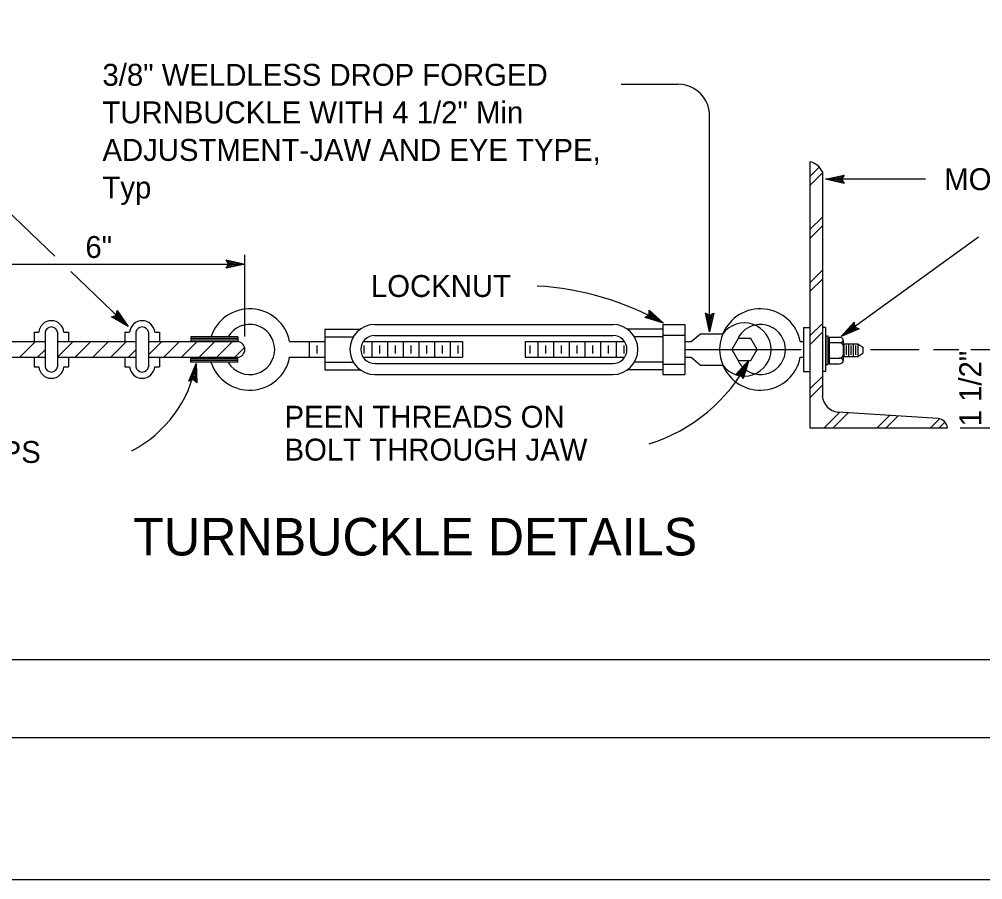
# Model space of a CAD drawing. Extents: x -894 to 866, y -476 to 714.
# Drawn here: x -645.6 to -337.9, y -476.4 to -201.5 of the extents above; entities that cross this region are included whole.
import ezdxf

# ---------------------------------------------------------------- set-up
doc = ezdxf.new("R2010")
doc.units = 0
for name, color, linetype in [('10 Sheet Format', 7, 'Continuous'), ('56 Stage 3 Anno', 7, 'Continuous'), ('57 Undefined', 7, 'Continuous'), ('59 Sndwall Anno', 7, 'Continuous'), ('60 Nongeo Data', 7, 'Continuous')]:
    doc.layers.add(name, color=color, linetype=linetype)

msp = doc.modelspace()

# ---------------------------------------------------------------- linework, layer by layer
at = {"layer": '10 Sheet Format'}
for p, q in [((-813.45, -406.04), (811.55, -406.04)), ((-863.46, -431.04), (836.55, -431.04))]:
    msp.add_line(p, q, dxfattribs=at)
for points in [[(-894.04, 713.56), (865.96, 713.56), (865.96, -476.44), (-894.04, -476.44)], [(-863.46, -431.04), (836.55, -431.04), (836.55, 668.96), (-863.46, 668.96)]]:
    msp.add_lwpolyline(points, close=True, dxfattribs=at)
at = {"layer": '56 Stage 3 Anno'}
for p, q in [((-453.35, -222.33), (-435.12, -222.33)), ((-425.12, -301.45), (-425.12, -232.33)), ((-382.13, -251.3), (-382.13, -251.3)), ((-356.12, -252.63), (-388.13, -252.63)), ((-388.13, -252.63), (-388.13, -252.63)), ((-382.13, -253.97), (-382.13, -253.97)), ((-653.72, -258.56), (-634.22, -277.25)), ((-339.23, -271.18), (-383.04, -302.89)), ((-573.55, -302.9), (-573.55, -276.82)), ((-664.66, -279.77), (-573.55, -279.77)), ((-579.46, -278.45), (-579.46, -278.45)), ((-578.67, -279.77), (-579.46, -278.45)), ((-579.46, -278.45), (-573.55, -279.77)), ((-573.55, -279.77), (-579.46, -281.08)), ((-579.46, -281.08), (-578.67, -279.77)), ((-574.91, -279.77), (-579.25, -278.8)), ((-579.25, -280.73), (-574.92, -279.77)), ((-579.04, -279.15), (-576.27, -279.77)), ((-576.27, -279.77), (-579.04, -280.38)), ((-577.63, -279.77), (-578.83, -279.5)), ((-578.83, -280.03), (-577.63, -279.77)), ((-573.55, -279.77), (-573.55, -279.77)), ((-629.11, -282.15), (-610.79, -299.71)), ((-579.46, -281.08), (-579.46, -281.08)), ((-614.59, -296.16), (-614.26, -294.63)), ((-614.34, -295.04), (-611.8, -298.77)), ((-614.26, -294.63), (-614.26, -294.63)), ((-614.26, -294.63), (-610.79, -299.71)), ((-444.41, -294.53), (-444.41, -294.53)), ((-616.08, -296.58), (-614.59, -296.16)), ((-610.79, -299.71), (-616.08, -296.58)), ((-616.08, -296.58), (-616.08, -296.58)), ((-611.81, -298.76), (-615.66, -296.48)), ((-612.81, -297.82), (-615.3, -296.35)), ((-613.81, -296.88), (-614.88, -296.25)), ((-614.52, -295.84), (-613.81, -296.88)), ((-614.42, -295.46), (-612.81, -297.82)), ((-445.72, -296.86), (-445.72, -296.86)), ((-426.45, -295.45), (-426.45, -295.45)), ((-423.78, -295.45), (-423.78, -295.45)), ((-378.95, -298.3), (-378.95, -298.3)), ((-610.79, -299.71), (-610.79, -299.71)), ((-439.85, -298.66), (-439.85, -298.66)), ((-425.12, -301.45), (-425.12, -301.45)), ((-377.39, -300.46), (-377.39, -300.46)), ((-383.04, -302.89), (-383.04, -302.89)), ((-373.77, -307.04), (-358.2, -307.04)), ((-353.58, -307.04), (-345.46, -307.04)), ((-341.66, -307.04), (-331.91, -307.04)), ((-412.53, -310.48), (-412.53, -310.48)), ((-591.46, -317.15), (-589.04, -311.5)), ((-591.07, -317), (-589.3, -312.85)), ((-589.29, -312.86), (-589.15, -317.34)), ((-589.04, -311.5), (-589.04, -311.5)), ((-589.04, -311.5), (-588.84, -317.64)), ((-590, -316.61), (-591.46, -317.15)), ((-590.67, -316.84), (-589.55, -314.21)), ((-590.3, -316.73), (-589.81, -315.57)), ((-588.84, -317.64), (-590, -316.61)), ((-589.81, -315.57), (-589.76, -316.81)), ((-589.55, -314.21), (-589.45, -317.1)), ((-416.72, -314.99), (-416.72, -314.99)), ((-414.41, -316.33), (-414.41, -316.33)), ((-591.46, -317.15), (-591.46, -317.15)), ((-588.84, -317.64), (-588.84, -317.64)), ((-345.1, -332.04), (-331.91, -332.04))]:
    msp.add_line(p, q, dxfattribs=at)
for points in [[(-382.13, -253.97), (-388.13, -252.63), (-382.13, -251.3), (-382.35, -251.66), (-386.74, -252.63), (-382.35, -253.62), (-382.56, -253.26), (-385.37, -252.64), (-382.56, -252.01), (-382.77, -252.37), (-383.99, -252.64), (-382.77, -252.91), (-382.93, -252.63), (-382.13, -251.3), (-382.93, -252.63)], [(-444.41, -294.53), (-439.85, -298.66), (-445.72, -296.86), (-445.36, -296.65), (-441.06, -297.97), (-444.4, -294.95), (-444.39, -295.36), (-442.25, -297.29), (-445, -296.45), (-444.64, -296.25), (-443.45, -296.61), (-444.38, -295.77), (-444.37, -296.09), (-445.72, -296.86), (-444.37, -296.09)], [(-423.78, -295.45), (-425.12, -301.45), (-426.45, -295.45), (-426.09, -295.66), (-425.12, -300.06), (-424.13, -295.66), (-424.49, -295.87), (-425.11, -298.69), (-425.74, -295.88), (-425.38, -296.09), (-425.11, -297.31), (-424.84, -296.09), (-425.12, -296.25), (-426.45, -295.45), (-425.12, -296.25)], [(-377.39, -300.46), (-383.04, -302.89), (-378.95, -298.3), (-378.92, -298.71), (-381.91, -302.07), (-377.77, -300.3), (-378.15, -300.13), (-380.8, -301.27), (-378.88, -299.12), (-378.85, -299.53), (-379.68, -300.47), (-378.53, -299.97), (-378.82, -299.84), (-378.95, -298.3), (-378.82, -299.84)], [(-416.72, -314.99), (-412.53, -310.48), (-414.41, -316.34), (-414.61, -315.97), (-413.23, -311.69), (-416.3, -314.98), (-415.89, -314.98), (-413.93, -312.87), (-414.81, -315.61), (-415.01, -315.25), (-414.63, -314.06), (-415.48, -314.98), (-415.16, -314.97), (-414.41, -316.34), (-415.16, -314.97)]]:
    msp.add_lwpolyline(points, close=True, dxfattribs=at)
for centre, radius, start, end in [((-435.12, -232.33), 10, 0, 90), ((-485.6, -379.37), 92.77, 60.454, 86.6149), ((-460.28, -285.84), 53.73, 287.1657, 332.6978), ((-628.2, -304.19), 39.84, 297.7637, 349.4276)]:
    msp.add_arc(centre, radius, start, end, dxfattribs=at)
at = {"layer": '59 Sndwall Anno'}
for p, q in [((-645.38, -309.54), (-640.38, -304.54)), ((-633.35, -309.54), (-628.35, -304.54)), ((-627.69, -309.54), (-622.69, -304.54)), ((-622.04, -309.54), (-617.04, -304.54)), ((-616.38, -309.54), (-611.38, -304.54)), ((-604.32, -308.79), (-600.07, -304.54)), ((-599.41, -309.54), (-594.41, -304.54)), ((-593.75, -309.54), (-588.75, -304.54)), ((-588.1, -309.54), (-583.1, -304.54)), ((-582.44, -309.54), (-577.44, -304.54)), ((-639.72, -309.54), (-637.32, -307.14)), ((-610.72, -309.54), (-608.32, -307.14)), ((-576.78, -309.54), (-573.63, -306.39))]:
    msp.add_line(p, q, dxfattribs=at)
at = {"layer": '60 Nongeo Data'}
for p, q in [((-393.1, -247.04), (-393.1, -332.04)), ((-393.1, -251.77), (-390.1, -248.77)), ((-393.1, -254.6), (-389.1, -250.6)), ((-389.1, -250.22), (-389.1, -321.89)), ((-393.1, -268.75), (-389.1, -264.75)), ((-393.1, -271.57), (-389.1, -267.57)), ((-393.1, -285.72), (-389.1, -281.72)), ((-393.1, -288.54), (-389.1, -284.54)), ((-640.82, -301.54), (-640.82, -304.54)), ((-640.82, -301.54), (-639.33, -301.54)), ((-637.32, -301.54), (-637.32, -312.54)), ((-633.32, -301.54), (-633.32, -312.54)), ((-631.31, -301.54), (-629.82, -301.54)), ((-629.82, -301.54), (-629.82, -304.54)), ((-611.82, -301.54), (-611.82, -304.54)), ((-611.82, -301.54), (-610.33, -301.54)), ((-608.32, -301.54), (-608.32, -312.54)), ((-604.32, -301.54), (-604.32, -312.54)), ((-602.31, -301.54), (-600.82, -301.54)), ((-600.82, -301.54), (-600.82, -304.54)), ((-547.99, -300.54), (-547.99, -313.54)), ((-547.99, -300.54), (-536.65, -300.54)), ((-531.99, -299.04), (-455.99, -299.04)), ((-439.99, -300.54), (-451.32, -300.54)), ((-439.99, -299.04), (-439.99, -315.04)), ((-439.99, -299.04), (-432.99, -299.04)), ((-432.99, -299.04), (-432.99, -315.04)), ((-395.1, -300.04), (-395.1, -314.04)), ((-395.1, -300.04), (-393.1, -300.04)), ((-393.1, -302.69), (-389.1, -298.69)), ((-393.1, -305.51), (-389.1, -301.51)), ((-388.06, -300.04), (-389.1, -300.04)), ((-388.06, -300.04), (-388.06, -314.04)), ((-662.32, -304.54), (-637.32, -304.54)), ((-633.32, -304.54), (-608.32, -304.54)), ((-604.32, -304.54), (-575.82, -304.54)), ((-575.82, -303.04), (-590.82, -303.04)), ((-590.82, -303.04), (-590.82, -304.54)), ((-575.82, -303.54), (-590.82, -303.54)), ((-575.82, -304.04), (-590.82, -304.04)), ((-575.82, -303.04), (-575.82, -304.54)), ((-559.23, -304.54), (-547.99, -304.54)), ((-552.99, -304.54), (-552.99, -309.54)), ((-547.99, -303.04), (-538.91, -303.04)), ((-535.73, -304.54), (-503.99, -304.54)), ((-532.99, -304.54), (-532.99, -309.54)), ((-531.99, -302.54), (-455.99, -302.54)), ((-527.99, -304.54), (-527.99, -309.54)), ((-522.99, -304.54), (-522.99, -309.54)), ((-517.99, -304.54), (-517.99, -309.54)), ((-512.99, -304.54), (-512.99, -309.54)), ((-507.99, -304.54), (-507.99, -309.54)), ((-503.99, -304.54), (-503.99, -309.54)), ((-483.99, -304.54), (-483.99, -309.54)), ((-483.99, -304.54), (-452.24, -304.54)), ((-479.99, -304.54), (-479.99, -309.54)), ((-474.99, -304.54), (-474.99, -309.54)), ((-469.99, -304.54), (-469.99, -309.54)), ((-464.99, -304.54), (-464.99, -309.54)), ((-459.99, -304.54), (-459.99, -309.54)), ((-454.99, -304.54), (-454.99, -309.54)), ((-439.99, -303.04), (-449.06, -303.04)), ((-439.99, -302.42), (-432.99, -302.42)), ((-432.99, -304.54), (-430.99, -304.54)), ((-430.99, -304.54), (-427.99, -302.04)), ((-427.99, -302.04), (-420.86, -302.04)), ((-396.13, -304.54), (-395.1, -304.54)), ((-388.02, -302.82), (-388.02, -311.82)), ((-387.27, -302.82), (-388.02, -302.82)), ((-387.27, -311.82), (-387.27, -302.82)), ((-386.93, -303.11), (-386.93, -311.58)), ((-386.93, -303.11), (-383.67, -303.11)), ((-382.4, -303.99), (-382.4, -310.68)), ((-550.49, -305.79), (-550.49, -308.29)), ((-535.49, -305.79), (-535.49, -308.29)), ((-530.49, -305.79), (-530.49, -308.29)), ((-525.49, -305.79), (-525.49, -308.29)), ((-520.49, -305.79), (-520.49, -308.29)), ((-515.49, -305.79), (-515.49, -308.29)), ((-510.49, -305.79), (-510.49, -308.29)), ((-505.49, -305.79), (-505.49, -308.29)), ((-482.49, -305.79), (-482.49, -308.29)), ((-477.49, -305.79), (-477.49, -308.29)), ((-472.49, -305.79), (-472.49, -308.29)), ((-467.49, -305.79), (-467.49, -308.29)), ((-462.49, -305.79), (-462.49, -308.29)), ((-457.49, -305.79), (-457.49, -308.29)), ((-452.49, -305.79), (-452.49, -308.29)), ((-432.99, -307.04), (-395.89, -307.04)), ((-383.76, -304.92), (-386.93, -304.92)), ((-382.21, -305.26), (-382.21, -309.26)), ((-382.21, -305.26), (-377.71, -305.26)), ((-381.46, -305.77), (-381.46, -308.77)), ((-380.71, -305.26), (-380.71, -309.26)), ((-379.96, -305.77), (-379.96, -308.77)), ((-379.21, -305.26), (-379.21, -309.26)), ((-378.46, -305.77), (-378.46, -308.77)), ((-377.71, -305.26), (-377.71, -309.26)), ((-377.71, -305.26), (-376.21, -306.26)), ((-376.21, -306.26), (-376.21, -308.26)), ((-662.32, -309.54), (-637.32, -309.54)), ((-640.82, -309.54), (-640.82, -312.54)), ((-633.32, -309.54), (-608.32, -309.54)), ((-629.82, -309.54), (-629.82, -312.54)), ((-611.82, -309.54), (-611.82, -312.54)), ((-604.32, -309.54), (-575.82, -309.54)), ((-600.82, -309.54), (-600.82, -312.54)), ((-590.82, -311.04), (-590.82, -309.54)), ((-575.82, -310.04), (-590.82, -310.04)), ((-575.82, -310.54), (-590.82, -310.54)), ((-575.82, -311.04), (-575.82, -309.54)), ((-559.23, -309.54), (-547.99, -309.54)), ((-535.73, -309.54), (-503.99, -309.54)), ((-483.99, -309.54), (-452.24, -309.54)), ((-432.99, -309.54), (-430.99, -309.54)), ((-430.99, -309.54), (-427.99, -312.04)), ((-396.13, -309.54), (-395.1, -309.54)), ((-386.93, -309.77), (-383.56, -309.77)), ((-382.21, -309.26), (-377.71, -309.26)), ((-377.71, -309.26), (-376.21, -308.26)), ((-640.82, -312.54), (-639.33, -312.54)), ((-631.31, -312.54), (-629.82, -312.54)), ((-611.82, -312.54), (-610.33, -312.54)), ((-602.31, -312.54), (-600.82, -312.54)), ((-575.82, -311.04), (-590.82, -311.04)), ((-547.99, -311.04), (-538.91, -311.04)), ((-547.99, -313.54), (-536.65, -313.54)), ((-531.99, -311.54), (-455.99, -311.54)), ((-439.99, -313.54), (-451.32, -313.54)), ((-439.99, -311.04), (-449.06, -311.04)), ((-439.99, -311.7), (-432.99, -311.7)), ((-427.99, -312.04), (-420.86, -312.04)), ((-388.02, -311.82), (-387.27, -311.82)), ((-386.93, -311.58), (-383.74, -311.58)), ((-531.99, -315.04), (-455.99, -315.04)), ((-439.99, -315.04), (-432.99, -315.04)), ((-395.1, -314.04), (-393.1, -314.04)), ((-393.1, -319.66), (-389.1, -315.66)), ((-388.06, -314.04), (-389.1, -314.04)), ((-393.1, -322.49), (-389.1, -318.49)), ((-388.52, -332.04), (-383.55, -327.08)), ((-385.69, -332.04), (-380.89, -327.24)), ((-352.1, -329.04), (-384.1, -327.04)), ((-371.55, -332.04), (-367.58, -328.07)), ((-368.72, -332.04), (-364.92, -328.24)), ((-354.58, -332.04), (-351.61, -329.07)), ((-393.1, -332.04), (-349.1, -332.04)), ((-351.75, -332.04), (-349.94, -330.23))]:
    msp.add_line(p, q, dxfattribs=at)
msp.add_lwpolyline([(-411.97, -303.54), (-416.01, -303.54), (-418.03, -307.04), (-416.01, -310.54), (-411.97, -310.54), (-409.94, -307.04)], close=True, dxfattribs=at)
for centre, radius, start, end in [((-394.39, -252.77), 5.87, 25.753, 77.334), ((-571.99, -307.04), 13, 11.0875, 162.3521), ((-408.89, -307.04), 13, 11.0875, 157.3801), ((-635.32, -301.87), 4.03, 4.6507, 175.3493), ((-606.32, -301.87), 4.03, 4.6507, 175.3493), ((-635.32, -301.87), 2.03, 9.2709, 170.7291), ((-606.32, -301.87), 2.03, 9.2709, 170.7291), ((-571.99, -307.04), 8, 212.1067, 149.4546), ((-531.99, -307.04), 8, 90, 270), ((-455.99, -307.04), 8, 270, 90), ((-413.99, -307.04), 8.5, 216.0319, 143.9681), ((-408.89, -307.04), 8, 102.5709, 152.4389), ((-408.89, -307.04), 8, 257.4291, 102.5709), ((-576.05, -307.04), 2.51, 275.2694, 84.7306), ((-531.99, -307.04), 4.5, 90, 270), ((-455.99, -307.04), 4.5, 270, 90), ((-408.89, -307.04), 13, 157.3801, 202.6199), ((-571.99, -307.04), 13, 197.9729, 348.9125), ((-408.89, -307.04), 13, 202.6199, 348.9125), ((-408.89, -307.04), 8, 207.3565, 257.4291), ((-635.32, -312.21), 4.03, 184.6507, 355.3493), ((-635.32, -312.21), 2.03, 189.2709, 350.7291), ((-606.32, -312.21), 4.03, 184.6507, 355.3493), ((-606.32, -312.21), 2.03, 189.2709, 350.7291), ((-383.5, -321.45), 5.62, 184.4265, 263.8524), ((-352.65, -332.58), 3.58, 8.6775, 81.3225)]:
    msp.add_arc(centre, radius, start, end, dxfattribs=at)
for centre, start_param, end_param in [((-383.76, -304.02), 1.654657, 4.649257), ((-383.76, -305.83), 3.192675, 4.719343), ((-383.77, -308.84), 1.579515, 3.108473), ((-383.76, -310.67), 1.583404, 4.569053)]:
    msp.add_ellipse(centre, major_axis=(-1.36, 0), ratio=0.666667, start_param=start_param, end_param=end_param, dxfattribs=at)

# ---------------------------------------------------------------- texts
at = {"layer": '57 Undefined'}
for s, height, p in [('3/8" WELDLESS DROP FORGED', 7, (-619.01, -222.79)), ('TURNBUCKLE WITH 4 1/2" Min', 7, (-619.01, -234.79)), ('ADJUSTMENT-JAW AND EYE TYPE,', 7, (-619.01, -246.79)), ('MOUNTING ANGLE', 7, (-350.16, -256.13)), ('Typ', 7, (-619.01, -258.79)), ('6"', 7, (-624.46, -277.8)), ('LOCKNUT', 7, (-533.26, -290.26)), ('PEEN THREADS ON', 7, (-560.86, -332.03)), ('AT ALL CABLE LOOPS', 7, (-738.08, -343.28)), ('BOLT THROUGH JAW', 7, (-560.86, -342.53)), ('TURNBUCKLE DETAILS', 12, (-609.2, -372.85))]:
    msp.add_text(s, height=height, dxfattribs=at).set_placement(p)
msp.add_text('1 1/2"', height=7, rotation=90, dxfattribs=at).set_placement((-338.35, -331.59))

doc.saveas('drawing.dxf')
